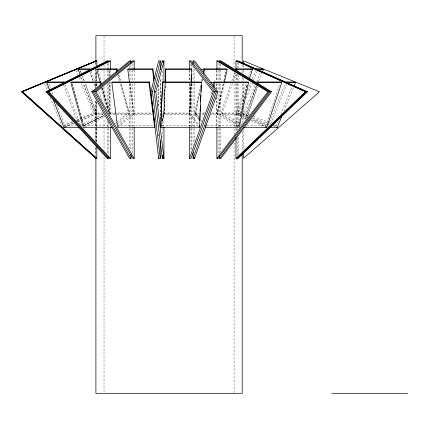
<?xml version="1.0" encoding="UTF-8"?>
<svg xmlns="http://www.w3.org/2000/svg" width="429" height="429" viewBox="0 0 429 429"><rect width="100%" height="100%" fill="white"/><g stroke="black" fill="none" stroke-linecap="round" stroke-linejoin="round"><path stroke-width="0.32" stroke-dasharray="2.15 1.61" d="M191.178 83.553L189.833 114.516L163.926 114.516L165.272 83.553L163.969 114.516L161.931 122.002L163.969 114.516L165.095 83.43M163.814 113.894L165.138 83.43M191.136 83.553L189.79 114.516L199.394 126.995M198.772 119.198L194.466 113.894L200.606 84.524M201.249 81.263L201.828 78.652M199.126 119.718L195.216 114.516L199.984 91.575M195.254 114.516L200.021 91.575M223.23 83.875L216.988 113.894L217.776 114.516L210.451 114.516M223.906 80.609L225.804 71.477M223.268 83.875L217.026 113.894L211.025 113.894M223.943 80.609L224.624 77.349M224.758 76.694L225.166 74.737M225.3 74.083L225.708 72.126M224.169 83.778L217.739 114.516L238.417 126.995M238.964 124.195L239.639 120.946M239.773 120.297L241.795 110.553M241.935 109.904L242.337 107.952M242.471 107.304L242.878 105.357M243.012 104.708L243.42 102.756M243.554 102.107L247.201 84.567L243.592 102.107M239.269 122.898L239.677 120.946M239.811 120.297L241.838 110.553M241.972 109.904L242.374 107.952M242.508 107.304L242.916 105.357M243.05 104.708L243.458 102.756M161.996 120.506L163.991 113.015L189.902 113.015M161.872 121.128L164.034 113.015M239.629 125.263L220.769 113.894L231.033 83.451M231.858 80.915L234.658 72.667M232.486 83.365L221.981 114.516L237.296 114.516L246.434 118.586M233.306 80.845L235.88 73.273M220.769 113.894L236.079 113.894L246.321 83.451M248.638 76.475L250.799 70.131M247.136 85.258L237.269 114.516L236.057 113.894M265.546 126.496L279.912 83.859M239.607 114.516L238.127 113.894L244.648 97.855M247.662 90.455L250.927 82.432M252.424 78.732L255.695 70.715M242.042 115.599L239.597 114.516L242.46 107.497M246.192 98.3L252.434 82.974M253.668 79.912L257.169 71.327M238.127 113.894L243.543 113.894L255.083 85.521M256.58 81.816L260.097 73.182M256.59 86.041L245.002 114.516L243.2 114.516M258.58 81.135L261.829 73.166M268.216 125.493L285.178 83.805M270.581 123.922L286.642 84.443M275.922 126.496L277.831 121.815M280.818 114.463L292.042 86.873M283.96 110.966L293.5 87.527M130.073 83.43L134.03 113.894L133.521 114.516L152.284 114.516M115.46 123.418L116.511 122.581M116.983 122.168L128.207 113.015L108.875 113.015M116.892 124.083L128.62 114.516L119.981 83.569M133.371 113.015L117.868 125.493L153.689 125.493M118.061 126.995L133.564 114.516L129.515 83.339M128.587 114.516L129.628 113.894L121.214 83.66L129.596 113.894M80.588 125.493L103.598 113.905M83.499 125.81L104.167 115.406M83.961 125.493L104.129 115.39L83.928 125.493L109.658 125.493M84.341 126.995L105.143 116.597M63.519 125.493L72.099 121.933M76.383 120.147L93.538 113.015M72.699 122.185L64.704 125.493L75.96 125.493M76.378 120.656L94.788 113.015L102.724 113.015M64.146 126.995L73.332 123.177M77.622 121.391L95.667 113.894L83.097 83.666M65.272 126.995L73.879 123.429M77.547 121.9L95.356 114.516L83.671 83.789M133.328 113.015L152.091 113.015M204.842 113.015L195.527 113.015L199.045 117.696M212.087 113.015L218.088 113.015M237.8 113.015L222.485 113.015L240.133 123.761M103.341 113.894L96.713 113.894L95.34 114.516L103.292 114.516M129.628 113.894L110.264 113.894L102.928 87.521M133.987 113.894L152.075 113.894M163.771 113.894L189.677 113.894L191.002 83.43L189.833 114.516M194.466 113.894L204.44 113.894M109.293 114.516L128.62 114.516M195.216 114.516L204.531 114.516M239.597 114.516L240.808 114.516M162.001 125.493L198.166 125.493M206.896 125.493L238.728 125.493L218.05 113.015M246.906 125.493L265.905 125.493L251.828 119.257M273.209 125.493L276.34 125.493L274.485 124.748M249.308 114.511L245.613 113.015L240.208 113.015L247.522 116.27M253.598 116.259L270.812 123.252M248.085 115.766L243.538 113.894M252.992 117.76L269.584 124.501M273.262 125.997L275.729 126.995M237.773 113.015L242.079 114.913M242.664 115.187L246.965 117.085M250.713 120.485L265.401 126.995M252.386 118.442L267.61 125.225M242.642 115.873L246.911 117.771M251.775 119.943L267.01 126.727M240.68 124.11L242.385 125.15M240.17 125.611L241.902 126.652M189.854 113.015L199.506 125.493M195.565 113.015L199.083 117.696M201.818 121.337L200.649 119.777L201.78 121.337M77.456 70.099L78.228 71.949M80.534 77.499L82.073 81.199M75.697 70.104L77.74 75.005M78.759 77.456L80.287 81.135M81.306 83.591L94.165 114.516M45.935 83.194L48.23 88.712M44.439 83.827L47.002 89.993M50.08 97.394L61.873 125.772M91.136 71.364L94.718 80.749M95.887 83.875L96.857 86.374M98.74 91.377L102.794 102.011M93.088 80.679L90.015 72.598L93.066 80.679M81.29 73.241L80.105 70.115L81.274 73.241M81.07 76.952L82.507 80.679M64.983 84.454L80.336 124.871M63.615 85.092L77.413 121.364M48.879 83.832L50.552 88.186M51.947 91.919L52.912 94.407M56.671 104.354L65.101 126.496M118.71 74.651L120.501 81.086M118.677 74.651L120.469 81.086M117.846 75.89L119.3 81.011M98.096 70.152L101.174 81.086M102.413 87.73L109.744 113.975M101.93 88.052L108.521 111.733M101.898 88.052L108.489 111.733M101.416 88.379L107.534 110.253M72.383 83.891L84.24 126.496M72.351 83.891L84.202 126.496M243.479 65.567L243.463 69.578M243.474 70.243L243.479 74.255M243.463 78.26L243.474 80.931M243.463 83.601L243.479 100.971M243.468 109.658L243.474 121.68M243.463 130.362L243.468 149.737M242.197 64.495L242.197 67.841M242.197 70.522L242.197 73.198M242.197 77.215L242.197 81.237M242.197 83.912L242.197 108.693M242.197 117.396L242.197 124.094M242.197 132.132L242.197 151.55M238.127 62.897L238.122 68.238M238.122 74.919L238.127 80.931M238.127 83.601L238.122 127.692M238.122 137.044L238.127 154.413M237.457 62.226L237.462 68.238M237.462 74.255L237.457 80.931M237.462 83.601L237.457 127.692M237.462 128.362L237.457 130.362M237.462 138.379L237.457 155.748M236.626 74.255L236.599 80.931M236.626 83.601L236.599 127.692M236.599 128.362L236.626 131.033M235.939 73.584L235.966 80.931M235.939 83.601L235.966 127.692M235.939 128.362L235.939 132.368M234.073 35.698L234.073 67.841M234.073 72.528L234.073 81.237M234.073 83.912L234.073 134.808M234.073 142.846L234.073 392.632M220.844 64.232L220.817 69.578M220.844 70.243L220.817 80.931M220.844 83.601L220.817 127.692M220.817 128.362L220.844 152.408M219.632 63.562L219.61 69.578M219.61 70.243L219.632 80.931M219.61 83.601L219.632 127.692M219.632 128.362L219.61 153.078M218.055 62.897L218.093 69.578M218.055 70.243L218.093 80.931M218.055 83.601L218.093 90.283M218.055 94.294L218.093 127.692M218.055 128.362L218.093 155.078M216.886 70.243L216.886 80.931M216.886 83.601L216.886 88.948M216.886 96.965L216.886 126.357M216.849 70.243L216.849 80.931M216.849 83.601L216.849 88.948M216.849 96.965L216.849 126.357M194.568 68.908L194.605 80.931M194.605 83.601L194.568 127.692M194.605 128.362L194.568 142.39M193.023 66.238L193.061 80.931M193.023 83.601L193.061 127.692M193.061 128.362L193.023 146.396M191.077 64.232L191.077 68.238M191.077 83.601L191.077 127.692M191.077 128.362L191.077 151.072M191.034 64.232L191.034 68.238M191.034 83.601L191.034 127.692M191.034 128.362L191.034 151.072M189.532 70.243L189.532 80.931M189.532 83.601L189.532 126.357M189.489 70.243L189.489 80.931M189.489 83.601L189.489 126.357M163.948 83.601L163.905 126.357M162.334 70.914L162.291 80.931M162.334 114.334L162.291 127.692M162.334 128.362L162.291 137.044M160.258 79.596L160.258 119.675M160.215 79.596L160.215 119.675M158.639 84.942L158.639 106.982M158.639 134.374L158.639 135.709M158.601 84.942L158.601 106.982M158.601 134.374L158.601 135.709M134.175 70.243L134.132 80.931M134.175 83.601L134.132 126.357M132.77 63.562L132.727 69.578M132.77 70.243L132.727 80.931M132.77 83.601L132.727 127.692M132.727 128.362L132.77 153.743M130.925 64.902L130.958 69.578M130.958 70.243L130.925 80.931M130.925 83.601L130.958 127.692M130.925 128.362L130.958 150.402M129.547 66.238L129.515 69.578M129.515 70.243L129.547 76.255M129.547 83.601L129.515 127.692M129.547 128.362L129.515 147.732M110.398 70.243L110.43 75.59M110.398 81.601L110.43 114.334M108.242 63.562L108.226 69.578M108.226 70.243L108.242 76.925M108.226 82.936L108.242 110.993M108.226 122.351L108.242 127.692M108.226 128.362L108.242 154.413M107.288 63.562L107.266 69.578M107.266 70.243L107.288 77.59M107.266 83.601L107.288 109.658M107.266 121.01L107.288 127.692M107.266 128.362L107.288 153.743M104.032 36.368L104.032 61.814M104.032 65.165L104.032 67.841M104.032 70.522L104.032 80.566M104.032 86.594L104.032 104.006M104.032 116.055L104.032 150.879M104.032 156.907L104.032 392.632M96.804 72.914L96.82 80.931M96.82 83.601L96.804 86.277M96.804 102.976L96.82 127.692M96.82 128.362L96.804 142.39M96.487 71.579L96.471 80.931M96.487 83.601L96.471 86.942M96.487 101.641L96.471 127.692M96.471 128.362L96.487 141.72M96.048 71.579L96.048 80.931M96.048 83.601L96.048 86.942M96.048 101.641L96.048 127.692M96.048 128.362L96.048 141.72M95.903 62.484L95.903 65.165M95.903 69.182L95.903 81.237M95.903 83.912L95.903 87.264M95.903 100.654L95.903 140.835M95.903 147.533L95.903 156.236M95.705 62.226L95.705 65.567M95.705 68.908L95.705 80.931M95.705 83.601L95.705 87.613M95.705 100.971L95.705 127.692M95.705 128.362L95.705 141.055M95.705 147.732L95.705 155.748M202.552 79.231L202.011 81.832L202.59 79.231M211.792 92.364L211.524 93.661L211.829 92.364M256.317 85.752L244.862 119.82L256.344 85.752M257.314 87.033L247.072 117.471L257.336 87.033M95.683 87.521L94.267 83.789L95.667 87.521M84.143 80.749L82.475 76.367L84.122 80.749M96.729 113.894L85.328 83.875L96.713 113.894M109.475 76.255L109.475 70.243L109.443 76.255M109.475 113.664L109.475 82.266L109.443 113.664"/><path stroke-width="0.64" d="M160.639 126.995L162.596 81.966L201.394 81.966L199.598 127.622L160.8 127.622L161.138 125.123M160.8 127.622L162.596 81.966M165.192 82.105L165.771 68.865L191.634 68.865L191.237 82.212M165.374 82.212L165.771 68.865M191.119 80.786L191.377 74.823M191.548 70.849L191.634 68.865M199.506 125.493L199.598 127.622M199.71 120.806L199.941 115.449M200.118 111.433L200.375 105.405M200.552 101.389L200.815 95.361M200.987 91.345L201.249 85.317M203.185 72.126L203.866 68.865L226.389 68.865L227.139 69.487L224.571 81.832M203.802 73.386L204.612 69.487L203.866 68.865M213.181 85.864L213.991 81.966L247.78 81.966L248.53 82.593L239.167 127.622L205.384 127.622L205.925 125.011M213.792 87.162L214.741 82.593L213.991 81.966M160.258 141.055L160.258 158.419L158.639 158.419L150.874 91.768L158.639 60.891L160.258 60.891L160.258 69.578M160.258 158.419L152.488 91.768L160.258 60.891M163.948 127.027L163.948 158.419L162.334 158.419L154.22 91.768L162.334 60.891L163.948 60.891L163.948 82.266M163.948 158.419L155.84 91.768L163.948 60.891M160.709 125.493L161.041 124.249M235.51 70.131L235.939 68.865L251.228 68.865L252.44 69.487L249.26 78.952M236.728 70.747L237.151 69.487L252.44 69.487M257.191 83.231L257.614 81.966L280.55 81.966L281.762 82.593L266.618 127.622L243.688 127.622M258.403 83.859L258.832 82.593L281.762 82.593M193.061 158.419L216.366 91.768L193.061 60.891L194.605 60.891L217.911 91.768L194.605 158.419L193.061 158.419L193.061 152.408M189.532 158.419L213.165 91.768L189.532 60.891L191.077 60.891L214.714 91.768L191.077 158.419L189.532 158.419L189.532 127.027M262.328 71.938L263.326 69.487L261.856 68.865L256.451 68.865L257.915 69.487L263.326 69.487M270.334 127.622L277.193 127.622L281.96 115.9M293.999 86.293L295.506 82.593L294.037 81.966L285.929 81.966L287.398 82.593L295.506 82.593M149.421 81.966L148.96 82.593L154.74 127.622L117.643 127.622L111.856 82.593L112.318 81.966L149.421 81.966L154.676 122.86M129.386 82.019L127.778 69.487L128.244 68.865L152.976 68.865L154.252 78.797M153.952 80.7L152.515 69.487L152.976 68.865M219.632 158.419L270.329 91.768L271.536 91.768L220.844 158.419L219.632 158.419L219.632 155.748M216.886 158.419L267.835 91.768L269.037 91.768L218.093 158.419L216.886 158.419L216.886 127.027M235.966 158.419L305.421 91.768L306.075 91.768L236.626 158.419L235.966 158.419L235.966 137.714M237.462 158.419L306.778 91.768L307.443 91.768L238.127 158.419L237.462 158.419L237.462 157.084M130.958 154.413L130.958 158.419L129.547 158.419L91.72 91.768L129.547 60.891L130.958 60.891L130.958 62.897M91.72 91.768L93.131 91.768L130.958 60.891M134.175 127.027L134.175 158.419L132.77 158.419L94.643 91.768L132.77 60.891L134.175 60.891L134.175 69.578M94.643 91.768L96.048 91.768L134.175 60.891M112.366 127.622L83.371 127.622L70.844 82.593L71.852 81.966L100.842 81.966L101.378 83.891M100.332 82.293L96.766 69.487L97.774 68.865L117.101 68.865L117.637 70.796M96.766 69.487L116.098 69.487L117.101 68.865M70.844 82.593L99.839 82.593L100.842 81.966M108.242 156.419L108.242 158.419L107.288 158.419L45.941 91.768L107.288 60.891L108.242 60.891L108.242 62.226M45.941 91.768L46.9 91.768L108.242 60.891M110.43 127.027L110.43 158.419L109.475 158.419L47.93 91.768L109.475 60.891L110.43 60.891L110.43 69.578M47.93 91.768L48.885 91.768L110.43 60.891M49.667 90.095L46.815 82.593L48.187 81.966L64.055 81.966L64.527 83.21M78.255 69.487L79.628 68.865L90.208 68.865L88.835 69.487L78.255 69.487L80.384 75.086M64.055 81.966L62.682 82.593L46.815 82.593M53.228 99.48L63.921 127.622L64.833 127.204M21.45 91.768L96.048 60.891L21.45 91.768L96.048 158.419L21.793 91.768M43.924 82.593L45.426 81.966M75.445 69.487L76.947 68.865M96.82 147.067L96.82 158.419L96.487 158.419L22.163 91.768L96.487 60.891L96.82 60.891L96.82 66.238M22.163 91.768L96.82 60.891M216.886 69.578L216.886 60.891L218.093 60.891L269.037 91.768M219.632 62.226L219.632 60.891L220.844 60.891L271.536 91.768M235.966 69.578L235.966 60.891L236.626 60.891L306.075 91.768M127.778 69.487L152.515 69.487M165.926 69.487L191.79 69.487M200.965 69.487L227.139 69.487M111.856 82.593L148.96 82.593M162.757 82.593L201.555 82.593M210.859 82.593L248.53 82.593M150.874 91.768L152.488 91.768M154.22 91.768L155.84 91.768M213.165 91.768L217.911 91.768M63.921 127.622L79.124 127.622M331.601 393.302L407.55 393.302M276.217 127.204L277.193 127.622M235.966 60.891L305.421 91.768M307.443 91.768L238.127 60.891L237.462 60.891L306.778 91.768M235.939 68.865L237.151 69.487M257.614 81.966L258.832 82.593M265.808 127.204L266.618 127.622M216.886 60.891L267.835 91.768M219.632 60.891L270.329 91.768M22.496 91.768L96.82 158.419M48.885 91.768L110.43 158.419M46.9 91.768L108.242 158.419M96.048 91.768L134.175 158.419M93.131 91.768L130.958 158.419M116.098 69.487L116.806 72.051M99.839 82.593L100.552 85.167M154.842 124.174L155.014 125.493M243.474 63.562L243.463 60.891L319.428 91.768L243.463 158.419L243.479 152.408M242.197 63.154L242.197 35.698L95.903 35.698L95.903 61.143M242.197 153.561L242.197 393.302L95.903 393.302L95.903 158.247M194.605 157.084L194.605 158.419M193.061 60.891L193.061 64.232M189.532 60.891L189.532 69.578M162.334 60.891L162.334 62.226M162.334 155.078L162.334 158.419M158.639 157.084L158.639 158.419"/></g></svg>
